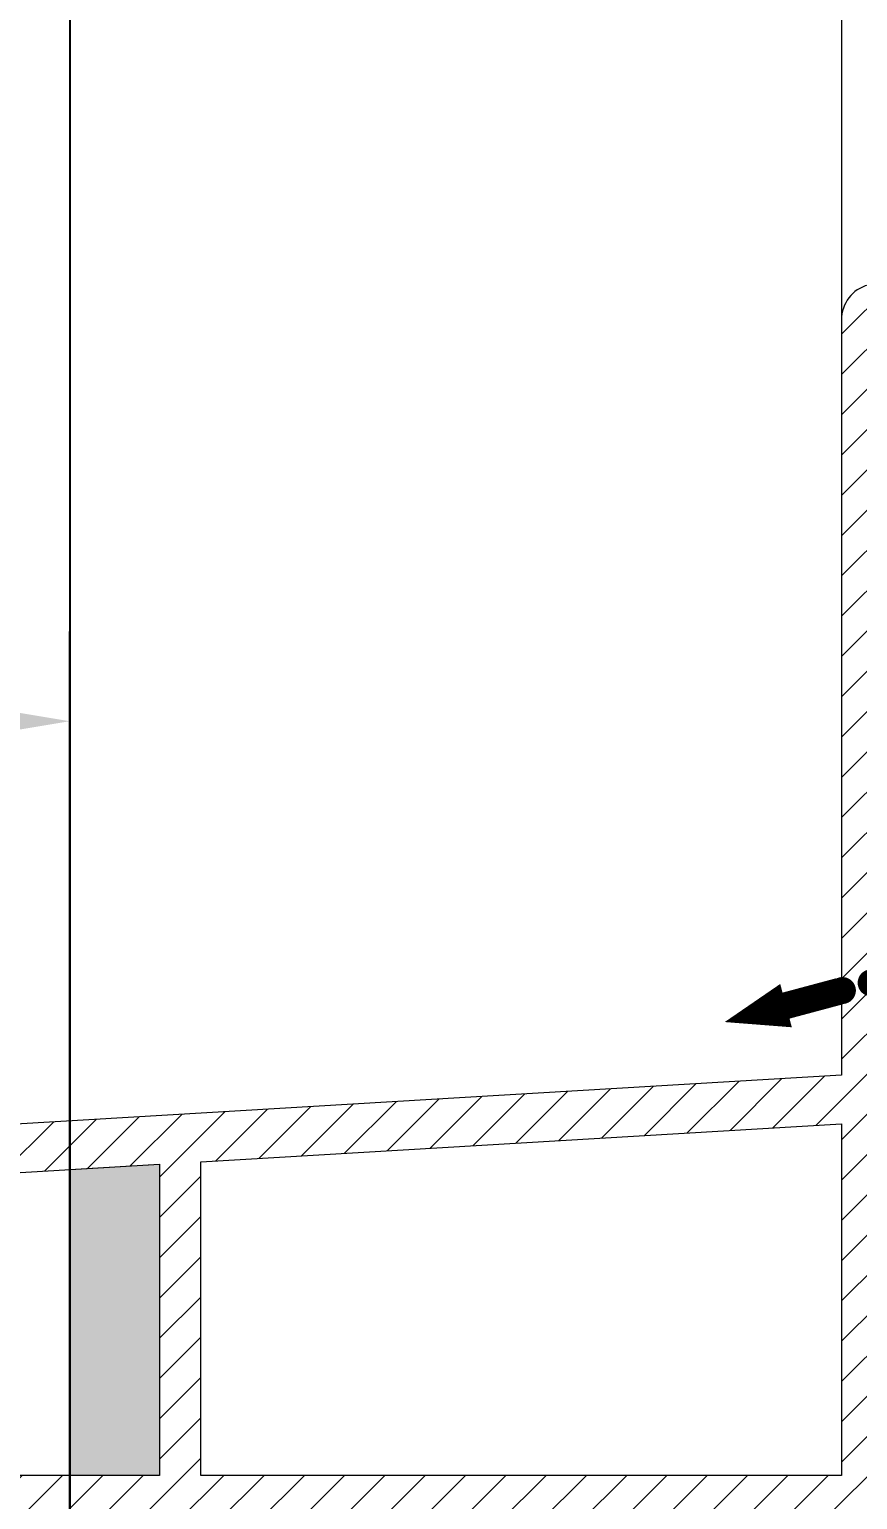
# Model space of a CAD drawing. Header units: millimetres. Extents: x -20000 to 230000, y -17405 to 25402.
# Drawn here: x 146515.3 to 146561.4, y -12549.9 to -12468 of the extents above; entities that cross this region are included whole.
import ezdxf

# ---------------------------------------------------------------- set-up
doc = ezdxf.new("R2010")
doc.units = ezdxf.units.MM
doc.header["$PDMODE"] = 35
doc.header["$PDSIZE"] = 0.5
doc.layers.get('0').update_dxf_attribs({"lineweight": 13})
doc.layers.get('Defpoints').update_dxf_attribs({"true_color": 0xc2a584})
doc.layers.add('0 - Invisible', color=43, linetype='Continuous', lineweight=0, plot=False)
for name, color, linetype, lineweight in [('1 - BETON', 251, 'Continuous', 25), ('1 - Cotation', 32, 'Continuous', 13), ('1 - PVC', 7, 'Continuous', 13), ('1 - Silicone', 40, 'Continuous', 13)]:
    doc.layers.add(name, color=color, linetype=linetype, lineweight=lineweight)
doc.styles.add('Texte Poralu', font='tahomabd.ttf')
doc.dimstyles.new('100 - 1000', dxfattribs={"dimtxt": 15, "dimasz": 15, "dimexe": 5, "dimexo": 2.5, "dimgap": 8, "dimtad": 1, "dimdec": 1, "dimtxsty": 'Texte Poralu', "dimcen": 10, "dimazin": 0, "dimtfac": 1, "dimtdec": 1, "dimtmove": 0, "dimatfit": 3, "dimfxl": 1, "dimarcsym": 0})
doc.dimstyles.new('30 - 1000', dxfattribs={"dimtxt": 10, "dimasz": 10, "dimexe": 5, "dimexo": 2.5, "dimgap": 5, "dimtad": 1, "dimdec": 1, "dimtxsty": 'Texte Poralu', "dimcen": 5, "dimazin": 0, "dimtfac": 1, "dimtdec": 1, "dimtmove": 0, "dimatfit": 3, "dimfxl": 1, "dimarcsym": 0})

# ---------------------------------------------------------------- blocks, each defined once
blk = doc.blocks.new('*D1694')
at = {"layer": 'Defpoints', "color": 0, "lineweight": -2, "transparency": 16777216}
blk.add_line((147840.0000000001, -11795.66835877718), (147875.9922766959, -11795.66835877718), dxfattribs=at)
at = {"layer": 'Defpoints', "color": 0, "transparency": 16777216}
for p in [(147837.5000000001, -11795.66835877718), (147837.5000000002, -11795.66835877718), (143000, -14005.6683587772)]:
    blk.add_point(p, dxfattribs=at)
at = {"layer": 'Defpoints', "color": 0, "transparency": 16777216, "insert": (147859.2461383481, -11785.46352331714), "char_height": 10, "attachment_point": 5, "style": 'Texte Poralu'}
blk.add_mtext('2210', dxfattribs=at)
blk = doc.blocks.new('*D1695')
at = {"layer": 'Defpoints', "color": 0, "lineweight": -2, "transparency": 16777216}
blk.add_line((148120.0000000001, -11615.66835877718), (148155.9922766959, -11615.66835877718), dxfattribs=at)
at = {"layer": 'Defpoints', "color": 0, "transparency": 16777216}
for p in [(148117.5000000001, -11615.66835877718), (148117.5000000002, -11615.66835877718), (143000, -14005.6683587772)]:
    blk.add_point(p, dxfattribs=at)
at = {"layer": 'Defpoints', "color": 0, "transparency": 16777216, "insert": (148139.2461383481, -11605.46016535878), "char_height": 10, "attachment_point": 5, "style": 'Texte Poralu'}
blk.add_mtext('2390', dxfattribs=at)
blk = doc.blocks.new('*D1696')
at = {"layer": 'Defpoints', "color": 0, "lineweight": -2, "transparency": 16777216}
blk.add_line((148420.0000000001, -11505.6683587772), (148455.9922766959, -11505.6683587772), dxfattribs=at)
at = {"layer": 'Defpoints', "color": 0, "transparency": 16777216}
for p in [(148417.5000000001, -11505.6683587772), (148417.5000000001, -11505.6683587772), (143000, -14005.6683587772)]:
    blk.add_point(p, dxfattribs=at)
at = {"layer": 'Defpoints', "color": 0, "transparency": 16777216, "insert": (148439.246138348, -11495.46352331716), "char_height": 10, "attachment_point": 5, "style": 'Texte Poralu'}
blk.add_mtext('2500', dxfattribs=at)
blk = doc.blocks.new('*D1697')
at = {"layer": 'Defpoints', "color": 0, "lineweight": -2, "transparency": 16777216}
blk.add_line((147750.0000000001, -11805.66835877718), (147785.9922766962, -11805.66835877718), dxfattribs=at)
at = {"layer": 'Defpoints', "color": 0, "transparency": 16777216}
for p in [(147747.5000000001, -11805.66835877718), (147747.5000000005, -11805.66835877718), (143000, -14005.6683587772)]:
    blk.add_point(p, dxfattribs=at)
at = {"layer": 'Defpoints', "color": 0, "transparency": 16777216, "insert": (147769.2461383484, -11795.46352331714), "char_height": 10, "attachment_point": 5, "style": 'Texte Poralu'}
blk.add_mtext('2200', dxfattribs=at)
blk = doc.blocks.new('*D1765')
at = {"layer": '1 - Cotation', "color": 0, "lineweight": -2, "transparency": 16777216}
for p, q in [((146467.4999999999, -12553.76779066064), (146467.4999999999, -12501.53115380267)), ((146517.4999999999, -12553.76779066064), (146517.4999999999, -12501.53115380267)), ((146477.4999999999, -12506.53115380267), (146507.4999999999, -12506.53115380267))]:
    blk.add_line(p, q, dxfattribs=at)
at = {"layer": '1 - Cotation', "color": 0, "transparency": 16777216}
for points in [[(146477.4999999999, -12504.86448713601), (146477.4999999999, -12508.19782046934), (146467.4999999999, -12506.53115380267)], [(146507.4999999999, -12504.86448713601), (146507.4999999999, -12508.19782046934), (146517.4999999999, -12506.53115380267)]]:
    blk.add_solid(points, dxfattribs=at)
at = {"layer": 'Defpoints', "color": 0, "transparency": 16777216}
for p in [(146517.4999999999, -12506.53115380267), (146467.4999999999, -12556.26779066064), (146517.4999999999, -12556.26779066064)]:
    blk.add_point(p, dxfattribs=at)
at = {"layer": '1 - Cotation', "color": 0, "transparency": 16777216, "insert": (146492.4999999999, -12496.32631834263), "char_height": 10, "attachment_point": 5, "style": 'Texte Poralu'}
blk.add_mtext('50', dxfattribs=at)
blk = doc.blocks.new('*U423')
at = {"const_width": 0.7499999999999998}
for points in [[(12.62664979158467, 3.290303273216153, -1), (13.28350388375839, 3.65230147985845, -1)], [(9.429196870743363, 2.433548345240172, -1), (10.08605096291708, 2.795546551882468, -1)], [(11.02792333119213, 2.861925809235695, -1), (11.68477742336585, 3.223924015877992, -1)], [(6.231743949958278, 1.576793417279256, -1), (6.88859804207577, 1.938791623906488, -1)], [(7.83047041035082, 2.005170881259714, -1), (8.487324502524537, 2.367169087902011, -1)]]:
    blk.add_lwpolyline(points, format="xyb", close=True, dxfattribs=at)
for points in [[(3.41783407702178, 0.9158058808015767, 1.5, 1.5, 0), (6.39284536598349, 1.712957753152357, 0, 0, 0)], [(0, 0, 0, 2.5, 0), (3.41783407702178, 0.9158058808015767, 2.5, 2.5, 0)]]:
    blk.add_lwpolyline(points, format="xyseb")
blk = doc.blocks.new('Rehau - DL178')
at = {"layer": '1 - PVC', "linetype": 'ByBlock'}
h = blk.add_hatch(dxfattribs=at)
h.set_pattern_fill('ANSI31', color=256, scale=0.5, style=0)
h.set_pattern_definition([(45, (178, 0), (-1.122532015133644, 1.122532015133644), [])])
h.paths.add_polyline_path([(121.7999999146963, 17.00058414602526, -0.4142991111666965), (119.8000000000029, 15), (118, 15), (3, 15), (3, 6.5), (3.766506847430719, 2.364487062906846, -0.04585421524098007), (3.799999999572024, 1.999958484385079, -0.4142074825651207), (1.80000000000291, 0), (0, 0), (1.455191522836685e-11, 32.0575640273164, -0.3969634610393625), (0.9407820716151036, 33.05580910592107), (118, 39.99999999999999), (118, 82.11598111863714, -0.3394542588634028), (119.4823619097879, 84.04783277120441), (130.5, 87), (132, 87), (132, 83.99474411166739, -0.3394542588643648), (131.8517638090125, 83.80155894643394), (130.7517638090212, 83.50681483471999, -0.4931454260308514), (130.5, 83.70000000001164), (130.5, 84.84096761187539), (127, 83.9031454383512), (127, 80.0968545616488), (130.5, 79.15903238812461), (130.5, 80.29999999998836, -0.4931454260311683), (130.7517638090212, 80.49318516528001), (131.851763809027, 80.19844105356606, -0.3394542588634323), (132, 80.00525588833261), (132, 77.5), (130.5, 77.5), (130.5, 62.22787593817338, 0.4374089726786848), (131.5784590957337, 61.23095860442845), (147.7210279193532, 62.50140632339753), (147.7218878971762, 62.50147400511195), (148, 62.22336190228818), (148.3256274349114, 62.5489893372287), (166.7624659905705, 63.99999999999999), (166.5, 67), (169, 67), (169, 61.5), (168.5, 61.5, 0.4142135623733614), (167.5, 60.5), (167.5, 60, 0.4142135623730951), (168.5, 59), (174.3000000000029, 59, 0.4142135623730951), (175.3000000000029, 60), (175.3000000000029, 64.29999999998836), (173, 64.29999999998836), (173, 67), (177, 67, -0.4142135623730951), (178, 66), (178, 25.90000000002328), (178, 3, -0.4142135623730951), (175, 0), (175, 15.40000000002328, -0.2360679774998377), (174.1999999999971, 17, -0.0458490148789121), (174.2334931525693, 17.36448706290685), (175, 21.5), (175, 23), (169.6999999999971, 23, 0.414213562373124), (168.6999999999971, 22), (168.6999999999971, 21.5, 0.4142135623730951), (169.6999999999971, 20.5), (170.1999999999971, 20.5), (170.1999999999971, 16, -0.4142135623730951), (169.6999999999971, 15.5), (161, 15.5), (161, 18.20000000001164), (166, 18.20000000001164), (166, 23.20000000001164), (148, 23.20000000001164), (134, 23.20000000001164), (134, 18.20000000001164), (139, 18.20000000001164), (139, 15.5), (131.8000000000029, 15.5, -0.4142135623730951), (131.3000000000029, 16), (131.3000000000029, 23), (121, 23), (121, 21.5), (121.7665068474307, 17.36448706290685, -0.0457758433759491)])
h.paths.add_polyline_path([(145.5, 59.61825869936728), (145.5, 56.90000000002328), (147, 56.90000000002328), (147, 59.73631125956308), (149, 59.89371467323507), (149, 56.90000000002328), (150.5, 56.90000000002328), (150.5, 60.01176723343088), (162, 60.91683686192845), (162, 56.90000000002328), (163.5, 56.90000000002328), (163.5, 61.03488942218245), (164.8000000000029, 61.13720164104598), (164.8560553819698, 61.1416132953018, 0.0605511267435118), (164.8084556077374, 60.25, 0.22796380476052), (166, 57.27236366062425), (166, 57.10172465076903), (166, 25.90000000002329), (130.1999999999971, 25.90000000002328), (130.1999999999971, 57.56843380007194), (130.1999999999971, 58.41412258491619), (133.6999999999971, 58.68957855878398)], flags=16)
h.paths.add_polyline_path([(128.1999999999971, 43), (120.6999999999971, 42.99999999999999), (120.6999999999971, 67), (128.1999999999971, 67)], flags=16)
h.paths.add_polyline_path([(128.1999999999971, 69), (120.6999999999971, 69), (120.6999999999971, 81.57885222707408), (124.6999999999971, 82.65064899681603), (124.6999999999971, 80.48051805567229, 0.339454258863445), (126.7753066737205, 77.77592574205482), (128.1999999999971, 77.39418031577952)], flags=16)
h.paths.add_polyline_path([(128.1999999999971, 41.00000000000001), (128.1999999999971, 25.70000000001164), (126.3000000000029, 25.70000000001164), (124, 25.70000000001164), (120, 25.70000000001165), (120, 37.413897450082, 0.3275382217185201), (120.6999999999971, 38.3678366515087), (120.6999999999971, 41)], flags=16)
h.paths.add_polyline_path([(168.3000000000029, 56.29999999998835), (168.6999999999971, 56.29999999998835), (168.6999999999971, 55.5, 0.5773502691896265), (170.1999999999971, 54.63397459621774), (170.1999999999971, 56.29999999998836), (171.8000000000029, 56.29999999998836), (171.8000000000029, 54.63397459621774, 0.5773502691896188), (173.3000000000029, 55.5), (173.3000000000029, 56.29999999998835), (175.3000000000029, 56.29999999998836), (175.3000000000029, 45), (168.3000000000029, 44.99999999999999)], flags=16)
h.paths.add_polyline_path([(168.3000000000029, 43), (175.3000000000029, 43), (175.3000000000029, 25.70000000001164), (168.3000000000029, 25.70000000001164)], flags=16)
h.paths.add_polyline_path([(118, 37.29525338229724), (118, 17.70000000001165), (115.3000000000029, 17.70000000001164), (82.30000000000291, 17.70000000001164), (82.30000000000292, 35.17745677212952)], flags=16)
h.paths.add_polyline_path([(80, 35.04101609415375), (80, 17.70000000001164), (62.30000000000292, 17.70000000001164), (62.30000000000292, 33.99101609416539)], flags=16)
h.paths.add_polyline_path([(60, 33.85457541618962), (60.00000000000001, 17.70000000001164), (42.30000000000291, 17.70000000001164), (42.3000000000029, 32.80457541620126)], flags=16)
h.paths.add_polyline_path([(40, 32.66813473822549), (40, 17.70000000001164), (22.30000000000291, 17.70000000001164), (22.30000000000291, 31.61813473823713)], flags=16)
h.paths.add_polyline_path([(20, 31.48169406026136), (20, 17.70000000001164), (2.700000000011641, 17.70000000001164), (2.700000000011641, 30.4554228738416)], flags=16)
blk.add_lwpolyline([(119.4823619097879, 84.04783277120441, 0.3394542588634029), (118, 82.11598111863714), (118, 40), (0.9407820716151036, 33.05580910592107, 0.3969634610393625)], format="xyb", dxfattribs=at)
for points in [[(118, 37.29525338229723), (118, 17.70000000001164), (115.3000000000029, 17.70000000001164), (82.30000000000291, 17.70000000001164), (82.30000000000291, 35.17745677212952), (118, 37.29525338229723)], [(80, 35.04101609415375), (80, 17.70000000001164), (62.30000000000291, 17.70000000001164), (62.30000000000291, 33.99101609416539), (80, 35.04101609415375)]]:
    blk.add_lwpolyline(points, close=True, dxfattribs=at)
blk = doc.blocks.new('*U359')
at = {"layer": '1 - Silicone'}
blk.add_hatch(color=256, dxfattribs=at).paths.add_polyline_path([(0, 5), (17.04440592465382, 5), (17.3410160941421, 0), (0, 0)])
at = {"layer": '0 - Invisible'}
for p, q in [((0, 0), (0, 5)), ((17.04440592465382, 5), (17.3410160941421, 0))]:
    blk.add_line(p, q, dxfattribs=at)
at = {"layer": '1 - BETON'}
blk.add_line((0, 5), (17.04440592465382, 5), dxfattribs=at)
at = {"layer": '1 - PVC'}
blk.add_line((17.3410160941421, 0), (0, 0), dxfattribs=at)
blk = doc.blocks.new('*U368')
for name, p in [('Rehau - DL178', (-75, -10.00000000001819)), ('*U423', (36.49492316232556, 32.96817378915036))]:
    blk.add_blockref(name, p)
at = {"rotation": 90}
blk.add_blockref('*U359', (5, 7.699999999993452), dxfattribs=at)
blk = doc.blocks.new('*D1764')
at = {"layer": '1 - Cotation', "color": 0, "lineweight": -2, "transparency": 16777216}
for p, q in [((146520.0000000001, -11805.66835877718), (146867.4999999999, -11805.66835877718)), ((146862.4999999999, -11820.66835877718), (146862.4999999999, -12541.26779066064)), ((146620, -12556.26779066064), (146867.4999999999, -12556.26779066064))]:
    blk.add_line(p, q, dxfattribs=at)
at = {"layer": '1 - Cotation', "color": 0, "transparency": 16777216}
for points in [[(146859.9999999999, -11820.66835877718), (146864.9999999999, -11820.66835877718), (146862.4999999999, -11805.66835877718)], [(146859.9999999999, -12541.26779066064), (146864.9999999999, -12541.26779066064), (146862.4999999999, -12556.26779066064)]]:
    blk.add_solid(points, dxfattribs=at)
at = {"layer": 'Defpoints', "color": 0, "transparency": 16777216}
for p in [(146517.5000000001, -11805.66835877718), (146617.5, -12556.26779066064), (146862.4999999999, -12556.26779066064)]:
    blk.add_point(p, dxfattribs=at)
at = {"layer": '1 - Cotation', "color": 0, "transparency": 16777216, "insert": (146846.9999999999, -12180.96807471888), "char_height": 15, "attachment_point": 5, "rotation": 90, "style": 'Texte Poralu'}
blk.add_mtext('H', dxfattribs=at)
blk = doc.blocks.new('*U847')
at = {"layer": '1 - PVC'}
blk.add_line((-51.0000000000005, 161.8840188813483), (-51, 15.11598111865169), dxfattribs=at)
blk = doc.blocks.new('*D1748')
at = {"layer": 'Defpoints', "color": 0, "lineweight": -2, "transparency": 16777216}
blk.add_line((146620.0000000001, -11615.66835877718), (146655.9922766959, -11615.66835877718), dxfattribs=at)
at = {"layer": 'Defpoints', "color": 0, "transparency": 16777216}
for p in [(146617.5000000001, -11615.66835877718), (146617.5000000002, -11615.66835877718), (141500, -14005.6683587772)]:
    blk.add_point(p, dxfattribs=at)
at = {"layer": 'Defpoints', "color": 0, "transparency": 16777216, "insert": (146639.2461383481, -11605.46016535878), "char_height": 10, "attachment_point": 5, "style": 'Texte Poralu'}
blk.add_mtext('2390', dxfattribs=at)
blk = doc.blocks.new('*D1749')
at = {"layer": 'Defpoints', "color": 0, "lineweight": -2, "transparency": 16777216}
blk.add_line((146920.0000000001, -11505.6683587772), (146955.9922766959, -11505.6683587772), dxfattribs=at)
at = {"layer": 'Defpoints', "color": 0, "transparency": 16777216}
for p in [(146917.5000000001, -11505.6683587772), (146917.5000000001, -11505.6683587772), (141500, -14005.6683587772)]:
    blk.add_point(p, dxfattribs=at)
at = {"layer": 'Defpoints', "color": 0, "transparency": 16777216, "insert": (146939.246138348, -11495.46352331716), "char_height": 10, "attachment_point": 5, "style": 'Texte Poralu'}
blk.add_mtext('2500', dxfattribs=at)

msp = doc.modelspace()

# ---------------------------------------------------------------- linework, layer by layer
at = {"layer": '1 - BETON', "ltscale": 2}
msp.add_lwpolyline([(146517.5000000001, -11795.66835877718), (146517.4999999999, -12556.26779066064), (146467.4999999999, -12556.26779066064)], dxfattribs=at)

# ---------------------------------------------------------------- block references
for name, p in [('*U847', (146611.5, -12499.26779066065)), ('*U368', (146517.5, -12556.26779066064))]:
    msp.add_blockref(name, p)

# ---------------------------------------------------------------- dimensions: what is measured, and where the dimension line sits
at = {"layer": '1 - Cotation'}
dim = msp.add_linear_dim(base=(146862.4999999999, -12556.26779066064), p1=(146517.5000000001, -11805.66835877718), p2=(146617.5, -12556.26779066064), angle=90, text='H', dimstyle='100 - 1000', dxfattribs=at)
dim.commit()
dim.dimension.update_dxf_attribs({"geometry": '*D1764', "text_midpoint": (146846.9999999999, -12180.96807471888)})
dim = msp.add_linear_dim(base=(146517.4999999999, -12506.53115380267), p1=(146467.4999999999, -12556.26779066064), p2=(146517.4999999999, -12556.26779066064), dimstyle='30 - 1000', dxfattribs=at)
dim.commit()
dim.dimension.update_dxf_attribs({"geometry": '*D1765', "text_midpoint": (146492.4999999999, -12496.32631834263)})
at = {"layer": 'Defpoints'}
for feature_location, offset, origin, picture, middle in [((146917.5000000001, -11505.6683587772), (0, 0), (141500, -14005.6683587772), '*D1749', (146939.246138348, -11495.46352331716)), ((148417.5000000001, -11505.6683587772), (0, 0), (143000, -14005.6683587772), '*D1696', (148439.246138348, -11495.46352331716)), ((146617.5000000001, -11615.66835877718), (1.1641532182693481e-10, 0), (141500, -14005.6683587772), '*D1748', (146639.2461383481, -11605.46016535878)), ((148117.5000000001, -11615.66835877718), (1.1641532182693481e-10, 0), (143000, -14005.6683587772), '*D1695', (148139.2461383481, -11605.46016535878)), ((147837.5000000001, -11795.66835877718), (1.1641532182693481e-10, 0), (143000, -14005.6683587772), '*D1694', (147859.2461383481, -11785.46352331714)), ((147747.5000000001, -11805.66835877718), (4.0745362639427185e-10, 0), (143000, -14005.6683587772), '*D1697', (147769.2461383484, -11795.46352331714))]:
    dim = msp.add_ordinate_dim(feature_location=feature_location, offset=offset, dtype=0, origin=origin, dimstyle='30 - 1000', dxfattribs=at)
    dim.commit()
    dim.dimension.update_dxf_attribs({"geometry": picture, "text_midpoint": middle})

doc.saveas('drawing.dxf')
